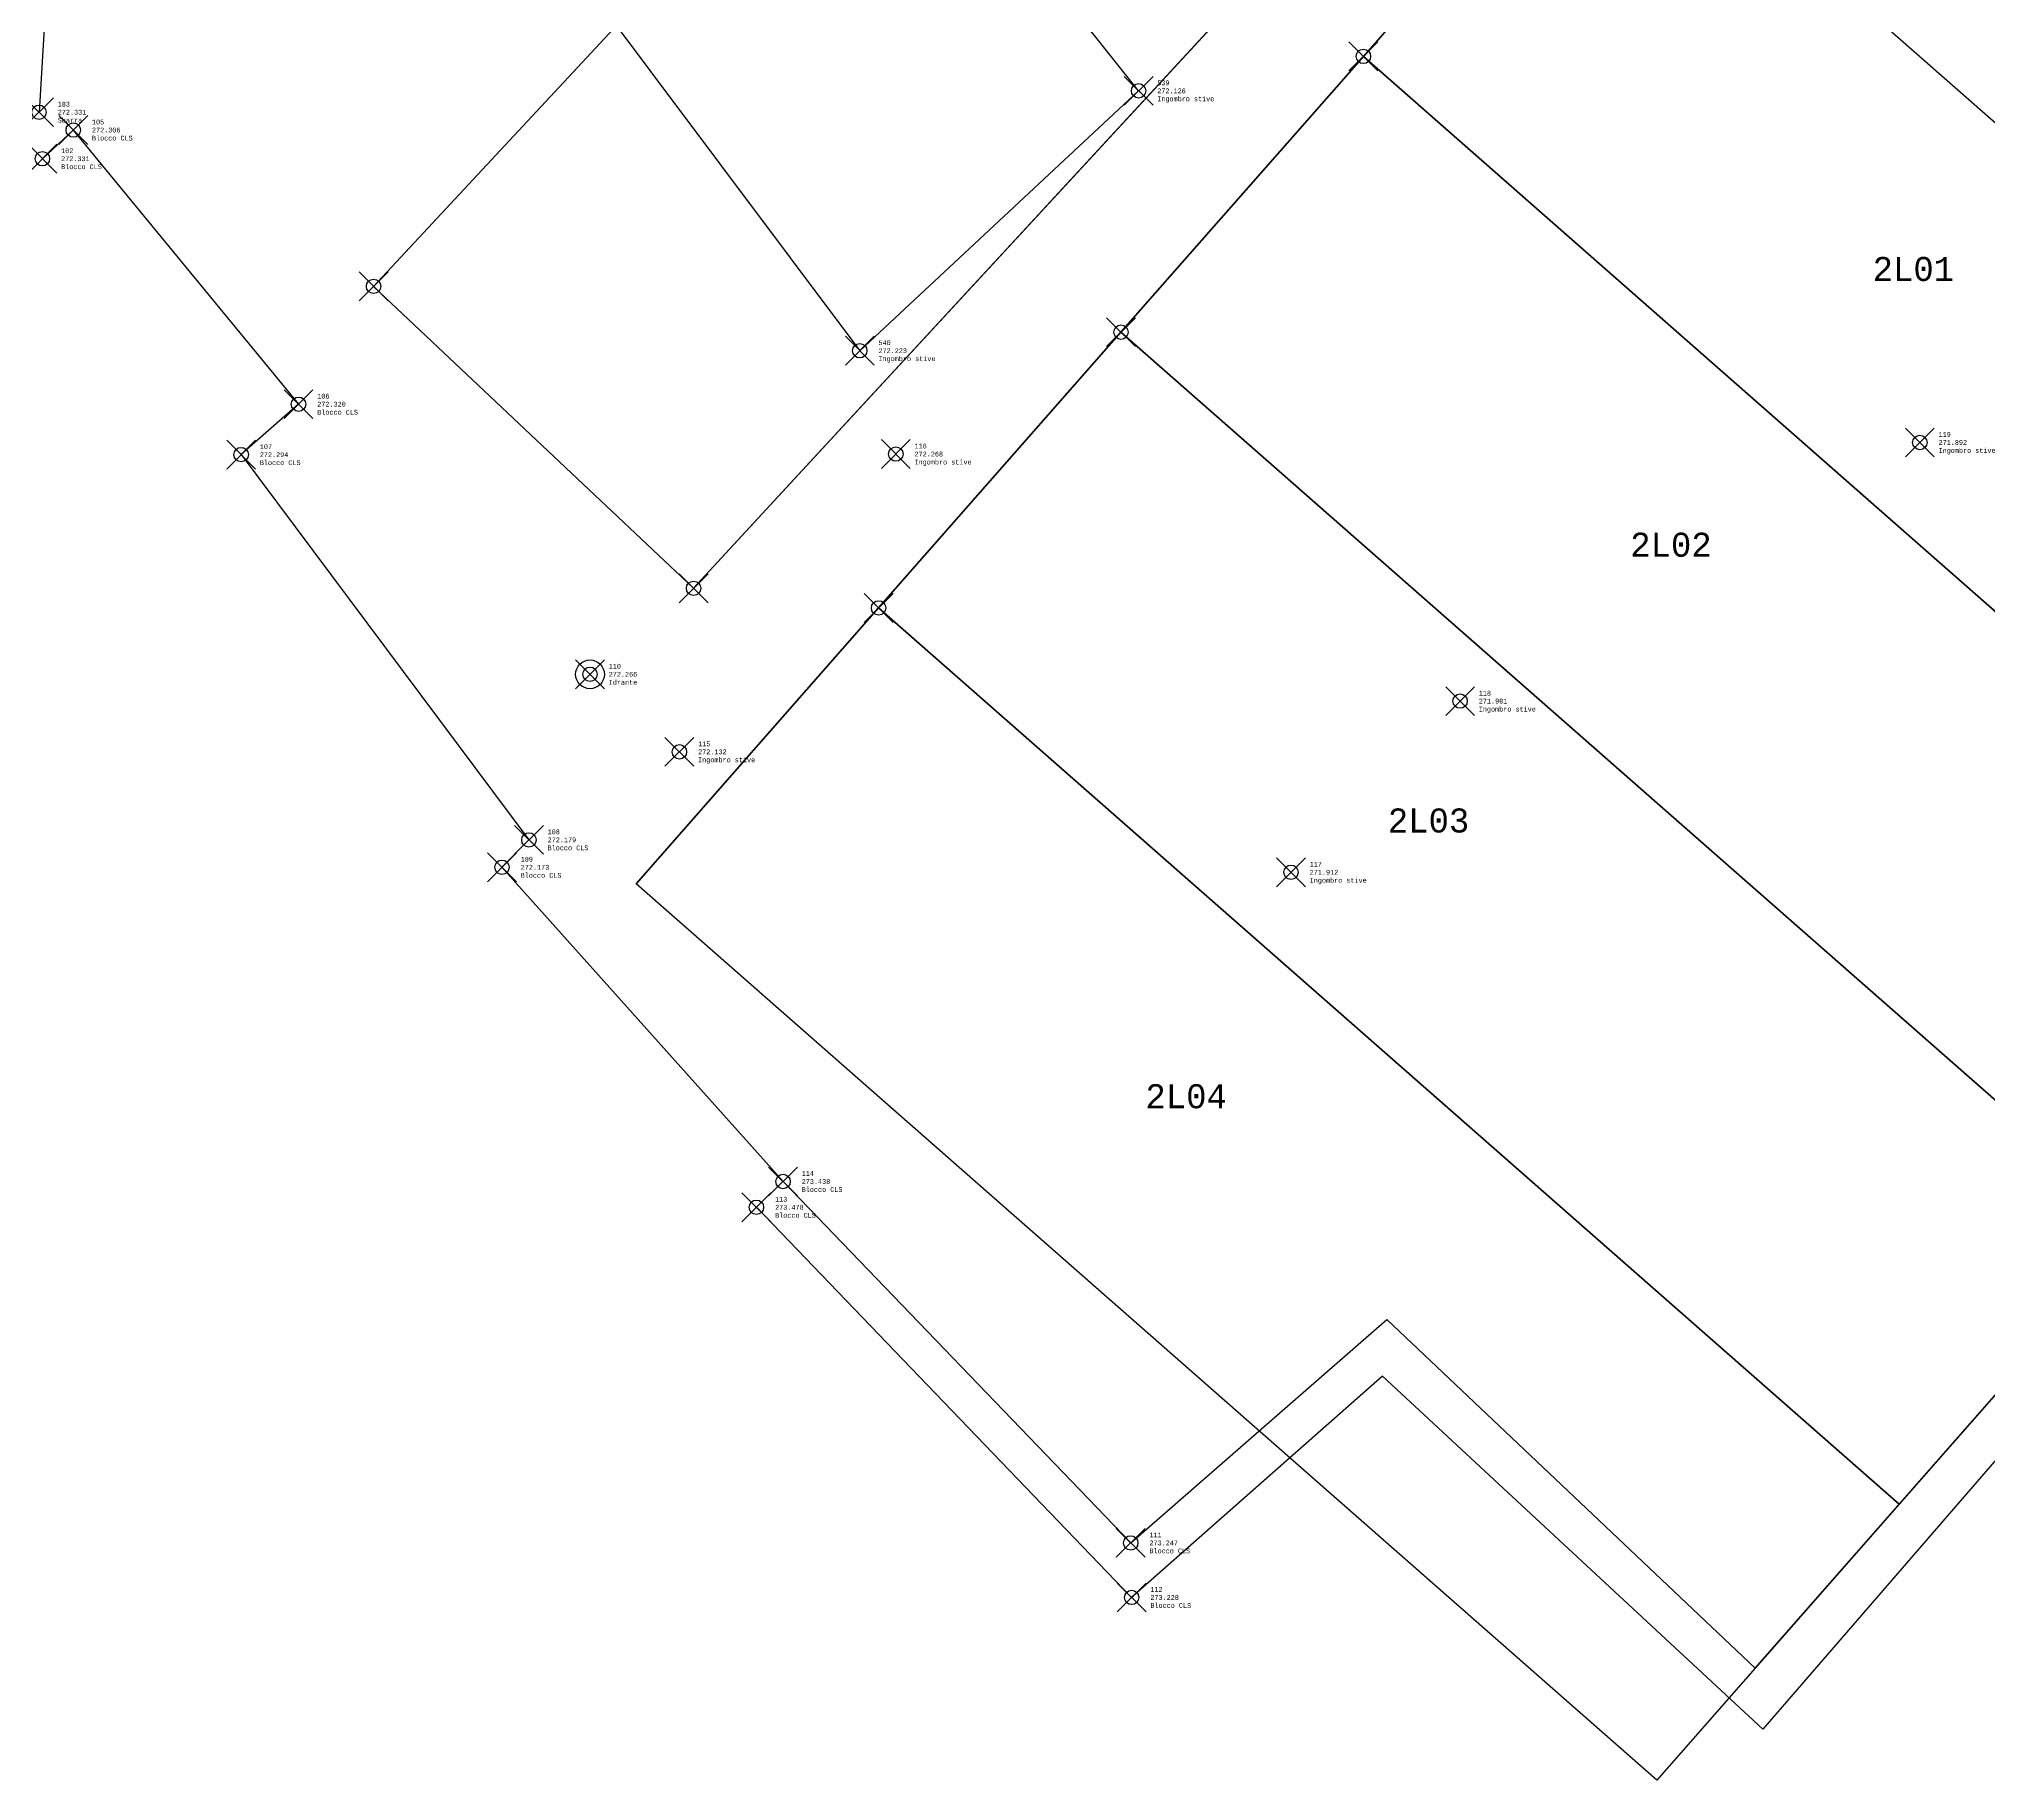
# Model space of a CAD drawing. Extents: x -300 to 1147333, y -89907 to 306044.
# Drawn here: x 167350 to 207910, y 21903 to 58132 of the extents above; entities that cross this region are included whole.
import ezdxf
from ezdxf.enums import TextEntityAlignment as Align

# ---------------------------------------------------------------- set-up
doc = ezdxf.new("R2010")
doc.units = 0
doc.header["$PDMODE"] = 35
doc.header["$PDSIZE"] = 300
for name, color, linetype, lineweight in [('WF ingombro stive 2', 1, 'Continuous', 30), ('WF lato di accesso', 40, 'Continuous', 30), ('WF piazzole', 6, 'Continuous', 30), ('WF vertice sinistro', 94, 'Continuous', 30)]:
    doc.layers.add(name, color=color, linetype=linetype, lineweight=lineweight)
doc.layers.add('WF nome aree GPS', color=7, linetype='Continuous')
doc.layers.add('WF nuovi punti', color=6, linetype='Continuous')
doc.styles.get("Standard").update_dxf_attribs({"font": 'consola.ttf', "height": 500})

# ---------------------------------------------------------------- blocks, each defined once
blk = doc.blocks.new('rilievo 2')
at = {"color": 8, "elevation": 339}
blk.add_lwpolyline([(255582, -534476), (256223, -533880), (260909, -539585), (259715, -540634), (265701, -548651), (265141, -549221), (270987, -555760), (278219, -563280), (283547, -558633), (291208, -565884), (309012, -545620), (309560, -546125), (291364, -567155), (283459, -559809), (278238, -564415), (270433, -556296)], dxfattribs=at)
at = {"color": 1}
blk.add_polyline3d([(263848, -526800, 341), (272583, -538471, 232), (278382, -533064, 135), (269805, -522264, 256)], dxfattribs=at)
at = {"color": 8}
blk.add_polyline3d([(255975, -525816, 366), (255511, -533509, 340)], dxfattribs=at)
at = {"color": 1}
blk.add_circle((266972, -545205, 275), 300, dxfattribs=at)
at = {"color": 8}
for p in [(278382, -533064, 135), (255511, -533509, 340), (256223, -533880, 315), (255582, -534476, 339), (272583, -538471, 232), (260909, -539585, 329), (259715, -540634, 303), (273333, -540622, 276), (294633, -540381, -99), (266972, -545205, 275), (285070, -545763, -91), (268831, -546819, 141), (265701, -548651, 188), (265141, -549221, 181), (281552, -549325, -79), (270987, -555760, 1447), (270433, -556296, 1487), (278219, -563280, 1256), (278238, -564415, 1236)]:
    blk.add_point(p, dxfattribs=at)
for s, p in [('539', (278771, -532898, 135)), ('103', (255900, -533342, 340)), ('272.126', (278771, -533064, 135)), ('Ingombro stive', (278771, -533231, 135)), ('Sbarra', (255900, -533676, 340)), ('272.331', (255900, -533509, 340)), ('105', (256612, -533713, 315)), ('272.306', (256612, -533880, 315)), ('Blocco CLS', (256612, -534047, 315)), ('102', (255971, -534309, 339)), ('272.331', (255971, -534476, 339)), ('Blocco CLS', (255971, -534643, 339)), ('540', (272972, -538304, 232)), ('272.223', (272972, -538471, 232)), ('Ingombro stive', (272972, -538638, 232)), ('106', (261298, -539418, 329)), ('272.320', (261298, -539585, 329)), ('Blocco CLS', (261298, -539752, 329)), ('119', (295022, -540214, -99)), ('107', (260104, -540468, 303)), ('272.294', (260104, -540634, 303)), ('116', (273722, -540455, 276)), ('272.268', (273722, -540622, 276)), ('271.892', (295022, -540381, -99)), ('Ingombro stive', (295022, -540548, -99)), ('Blocco CLS', (260104, -540801, 303)), ('Ingombro stive', (273722, -540789, 276)), ('110', (267361, -545038, 275)), ('272.266', (267361, -545205, 275)), ('Idrante', (267361, -545372, 275)), ('118', (285459, -545597, -91)), ('271.901', (285459, -545763, -91)), ('Ingombro stive', (285459, -545930, -91)), ('115', (269220, -546652, 141)), ('272.132', (269220, -546819, 141)), ('Ingombro stive', (269220, -546986, 141)), ('108', (266090, -548484, 188)), ('272.179', (266090, -548651, 188)), ('Blocco CLS', (266090, -548817, 188)), ('272.173', (265530, -549221, 181)), ('109', (265530, -549054, 181)), ('117', (281941, -549158, -79)), ('Blocco CLS', (265530, -549388, 181)), ('271.912', (281941, -549325, -79)), ('Ingombro stive', (281941, -549492, -79)), ('114', (271375, -555593, 1447)), ('113', (270822, -556129, 1487)), ('273.438', (271375, -555760, 1447)), ('Blocco CLS', (271375, -555926, 1447)), ('273.478', (270822, -556296, 1487)), ('Blocco CLS', (270822, -556463, 1487)), ('273.247', (278608, -563280, 1256)), ('111', (278608, -563113, 1256)), ('Blocco CLS', (278608, -563447, 1256)), ('112', (278627, -564248, 1236)), ('273.228', (278627, -564415, 1236)), ('Blocco CLS', (278627, -564582, 1236))]:
    blk.add_text(s, height=100, dxfattribs=at).set_placement(p, align=Align.MIDDLE_LEFT)

msp = doc.modelspace()

# ---------------------------------------------------------------- linework, layer by layer
at = {"layer": 'WF ingombro stive 2', "elevation": 302}
for points in [[(194897, 57770), (199939, 63508), (221167, 44857), (216125, 39119)], [(189855, 52031), (194897, 57770), (216125, 39119), (211083, 33380)], [(184813, 46293), (189855, 52031), (211083, 33380), (206041, 27642)], [(179771, 40554), (184813, 46293), (206041, 27642), (200999, 21903)]]:
    msp.add_lwpolyline(points, close=True, dxfattribs=at)
at = {"layer": 'WF lato di accesso'}
for p, q in [((199939, 63508, 302), (194897, 57770, 302)), ((180965, 46701), (195980, 62985)), ((194897, 57770, 302), (189855, 52031, 302)), ((189855, 52031, 302), (184813, 46293, 302)), ((184813, 46293, 302), (179771, 40554, 302))]:
    msp.add_line(p, q, dxfattribs=at)
at = {"layer": 'WF nuovi punti'}
for p in [(174309, 52985), (180965, 46701)]:
    msp.add_point(p, dxfattribs=at)
at = {"layer": 'WF piazzole'}
msp.add_lwpolyline([(174309, 52985), (189006, 68777), (195980, 62985), (180965, 46701), (174309, 52985)], dxfattribs=at)
at = {"layer": 'WF vertice sinistro'}
for p in [(194897, 57770, 302), (189855, 52031, 302), (180965, 46701), (184813, 46293, 302)]:
    msp.add_point(p, dxfattribs=at)

# ---------------------------------------------------------------- block references
at = {"color": 251}
msp.add_blockref('rilievo 2', (-88161, 590117), dxfattribs=at)

# ---------------------------------------------------------------- texts
at = {"layer": 'WF nome aree GPS'}
for s, p in [('2L01', (205489, 53097, -49)), ('2L02', (200447, 47359, -49)), ('2L03', (195405, 41620, -351)), ('2L04', (190363, 35882, -49))]:
    msp.add_text(s, height=500, dxfattribs=at).set_placement(p)

doc.saveas('drawing.dxf')
